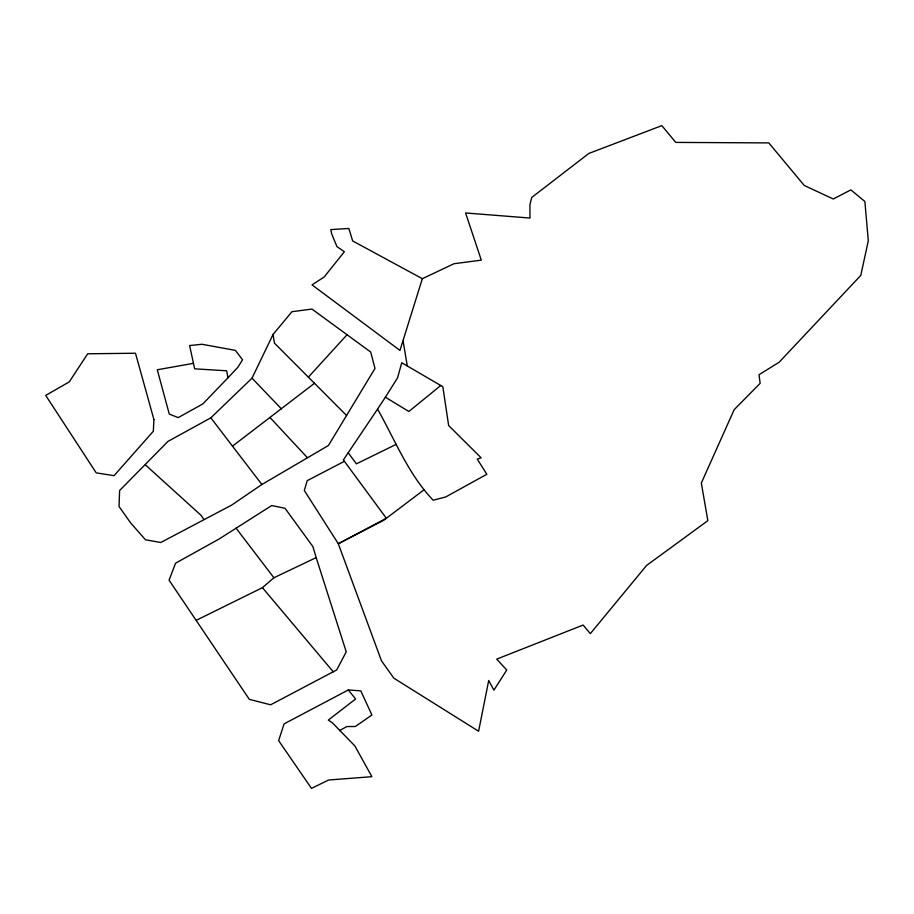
<?xml version="1.0" encoding="UTF-8"?>
<svg xmlns="http://www.w3.org/2000/svg" width="914" height="914" viewBox="0 0 914 914"><rect width="100%" height="100%" fill="white"/><g stroke="black" fill="none" stroke-linecap="round" stroke-linejoin="round"><path stroke-width="1.37" d="M422.337 278.701L352.678 240.953L348.84 228.466L330.788 229.597L331.702 233.915L336.958 246.62L344.361 251.738L324.15 277.022L312.028 284.871L399.966 350.416L422.337 278.701L453.995 263.735L481.301 260.147L465.58 212.962L529.983 218.046L529.914 204.793L531.72 197.458L588.833 153.449L661.839 125.629L675.766 142.401L768.811 142.915L804.263 185.485L833.294 199.001L850.865 189.883L864.884 201.491L868.3 240.805L860.771 275.422L779.116 362.252L759.008 374.717L760.151 383.309L734.171 409.666L701.324 483.06L707.847 520.66L646.564 565.469L590.33 633.631L583.109 625.062L496.725 659.12L506.744 670.031L493.903 690.161L488.716 680.473L478.605 731.246L393.854 678.177L381.481 660.822L338.306 543.739L304.316 490.51L307.195 480.673L344.407 461.307M252.013 378.168L273.058 334.444L291.943 311.708L311.948 309.058L370.707 352.05L374.991 368.433L328.434 445.495L261.895 484.5L231.619 505.122L160.75 542.505L145.452 539.763L130.668 522.945L119.026 506.493L119.597 490.544L167.948 441.416L210.871 417.812L252.013 378.168L281.363 408.809M385.377 397.224L397.556 377.859L401.749 362.755L442.833 386.713L448.648 425.547L481.175 457.857L477.234 459.079L486.842 474.275L445.632 496.999L433.167 500.221C408.272 474.195 395.042 440.011 377.562 409.095L385.377 397.224L408.878 411.494L440.754 385.502M424.005 489.824L383.663 520.306L338.306 543.739L386.348 518.272L343.39 459.925L377.562 409.095M308.361 377.151L347.046 334.741M227.974 377.802L237.743 367.428L242.553 359.785L235.401 350.382L201.971 344.27L189.632 345.561L194.648 368.822L226.638 370.798L227.974 377.802L202.805 403.942L178.196 417.618L169.273 414.065L157.277 369.759L193.357 363.361M196.361 620.252L262.432 587.668L273.903 577.762L316.187 557.609L312.874 546.572L284.997 508.264L271.664 505.556L219.12 538.986L175.579 563.184L169.067 580.173L249.328 699.359L270.635 704.797L336.706 669.951L346.235 651.853L316.187 557.609M210.871 417.812L232.487 446.158L314.473 383.297M339.54 730.617L346.852 726.55L355.329 726.504L371.918 715.022L360.79 690.858L348.28 689.967L284.071 723.888L278.644 740.626L311.468 788.371L328.652 780.008L371.895 776.683L354.826 745.87L332.273 722.711L328.32 720.095L355.626 698.981L348.28 689.967M396.196 444.364L356.403 463.855L348.234 452.773M145.452 464.918L201.149 515.405L203.788 519.369M346.612 415.539L274.44 343.127L273.058 334.444M270.03 417.549L307.321 457.594M262.432 587.668L333.244 671.801M232.487 446.158L261.895 484.5M236.063 528.178L273.903 577.762M403.143 341.162L407.301 366.08M153.918 419.549L153.323 431.248L114.056 475.668L96.233 472.881L45.7 395.408L69.27 381.892L87.664 353.787L135.489 353.238L153.918 419.549"/></g></svg>
